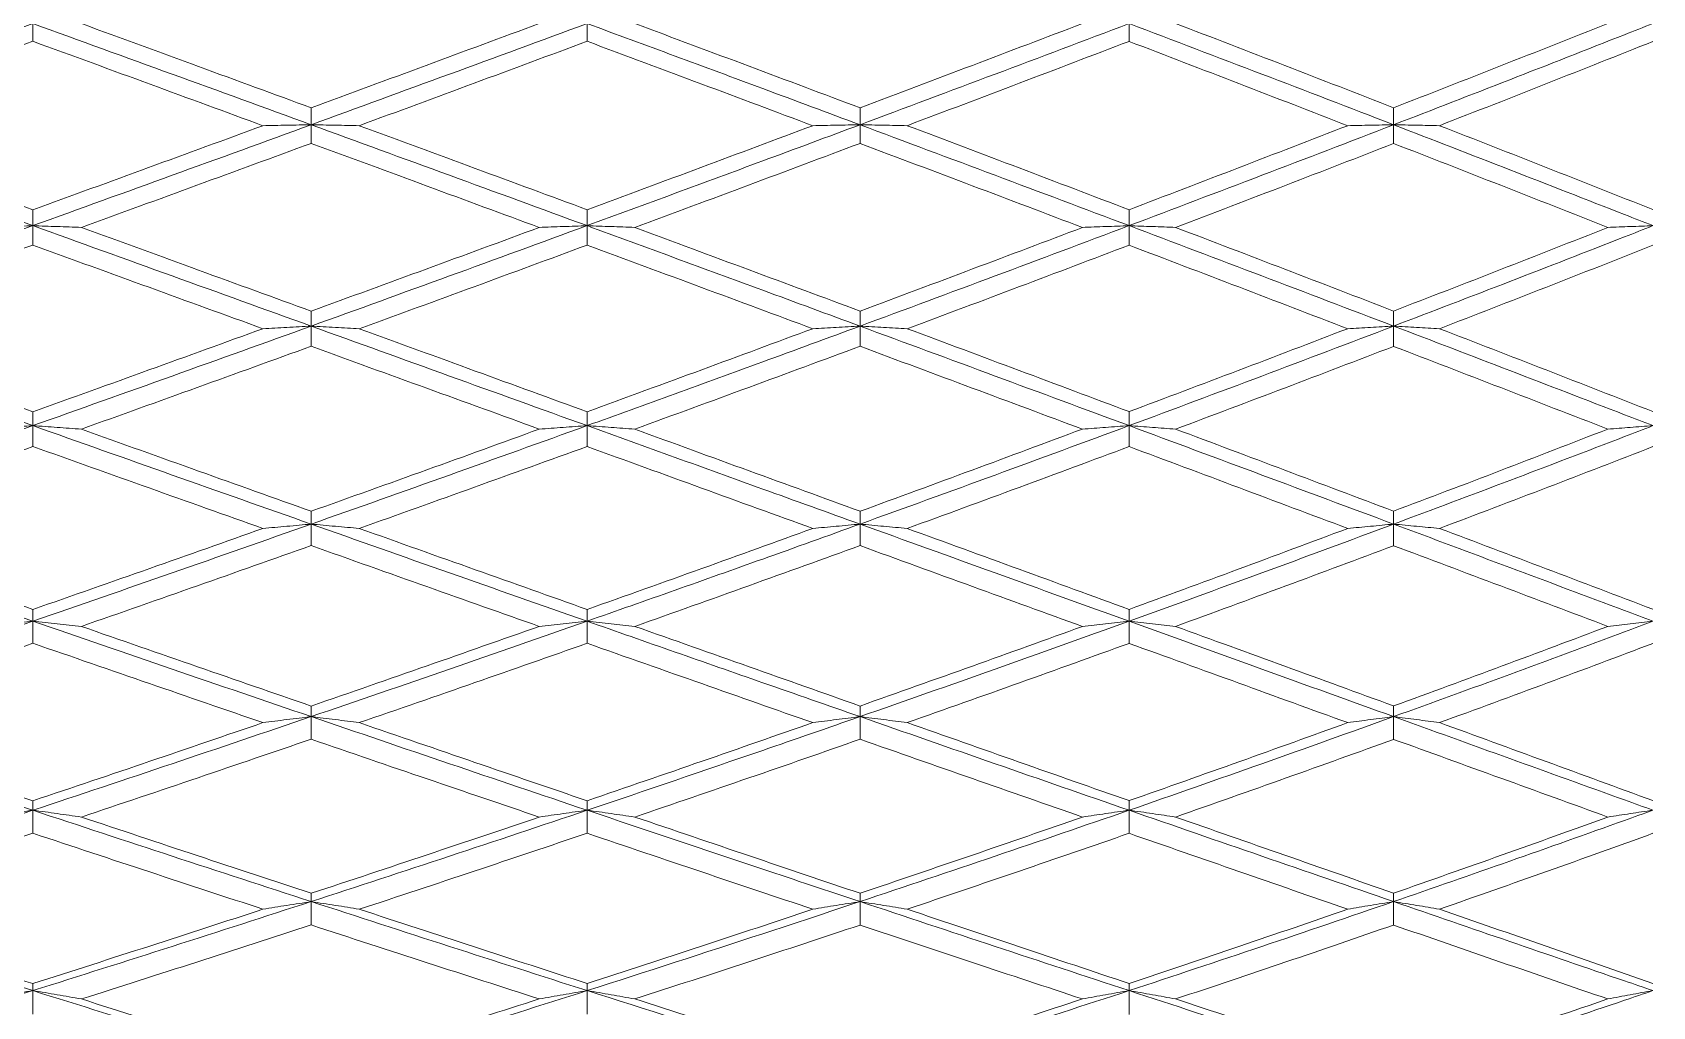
# Model space of a CAD drawing. Extents: x 6453 to 7582, y 0 to 827.
# Drawn here: x 6879.16 to 6893.69, y 208.44 to 217.18 of the extents above; entities that cross this region are included whole.
import ezdxf

# ---------------------------------------------------------------- set-up
doc = ezdxf.new("R2010")
doc.units = 0
doc.header["$LTSCALE"] = 30
doc.header["$MEASUREMENT"] = 0
doc.layers.add('1', color=7, linetype='CONTINUOUS')

msp = doc.modelspace()

# ---------------------------------------------------------------- linework, layer by layer
at = {"layer": '1', "color": 7, "linetype": 'Continuous', "lineweight": 18}
for points, knots in [([(6879.165, 217.263), (6878.66, 217.08), (6877.824, 216.777), (6876.987, 216.475), (6876.656, 216.355)], [0, 0, 0, 0, 0.605509, 1, 1, 1, 1]), ([(6886.584, 216.355), (6886.294, 216.463), (6885.481, 216.766), (6884.663, 217.069), (6884.136, 217.263)], [0, 0, 0, 0, 0.357901, 1, 1, 1, 1]), ([(6893.696, 217.263), (6893.611, 217.23), (6892.844, 216.927), (6892.067, 216.624), (6891.37, 216.355)], [0, 0, 0, 0, 0.110293, 1, 1, 1, 1]), ([(6879.165, 215.45), (6878.66, 215.632), (6877.824, 215.934), (6876.987, 216.236), (6876.656, 216.355)], [0, 0, 0, 0, 0.605509, 1, 1, 1, 1]), ([(6886.584, 216.355), (6886.294, 216.247), (6885.481, 215.945), (6884.663, 215.643), (6884.136, 215.45)], [0, 0, 0, 0, 0.357901, 1, 1, 1, 1]), ([(6893.696, 215.45), (6893.611, 215.483), (6892.844, 215.784), (6892.067, 216.086), (6891.37, 216.355)], [0, 0, 0, 0, 0.110293, 1, 1, 1, 1]), ([(6879.165, 215.45), (6878.66, 215.267), (6877.824, 214.967), (6876.987, 214.667), (6876.656, 214.549)], [0, 0, 0, 0, 0.605509, 1, 1, 1, 1]), ([(6886.584, 214.549), (6886.294, 214.656), (6885.481, 214.956), (6884.663, 215.256), (6884.136, 215.45)], [0, 0, 0, 0, 0.357901, 1, 1, 1, 1]), ([(6893.696, 215.45), (6893.611, 215.416), (6892.844, 215.115), (6892.067, 214.815), (6891.37, 214.549)], [0, 0, 0, 0, 0.110293, 1, 1, 1, 1]), ([(6879.165, 213.656), (6878.66, 213.835), (6877.824, 214.133), (6876.987, 214.431), (6876.656, 214.549)], [0, 0, 0, 0, 0.605509, 1, 1, 1, 1]), ([(6886.584, 214.549), (6886.294, 214.442), (6885.481, 214.143), (6884.663, 213.846), (6884.136, 213.656)], [0, 0, 0, 0, 0.357901, 1, 1, 1, 1]), ([(6893.696, 213.656), (6893.611, 213.689), (6892.844, 213.985), (6892.067, 214.283), (6891.37, 214.549)], [0, 0, 0, 0, 0.110293, 1, 1, 1, 1]), ([(6879.165, 213.656), (6878.66, 213.477), (6877.824, 213.181), (6876.987, 212.888), (6876.656, 212.773)], [0, 0, 0, 0, 0.605509, 1, 1, 1, 1]), ([(6886.584, 212.773), (6886.294, 212.877), (6885.481, 213.171), (6884.663, 213.466), (6884.136, 213.656)], [0, 0, 0, 0, 0.357901, 1, 1, 1, 1]), ([(6893.696, 213.656), (6893.611, 213.623), (6892.844, 213.327), (6892.067, 213.033), (6891.37, 212.773)], [0, 0, 0, 0, 0.110293, 1, 1, 1, 1]), ([(6879.165, 211.902), (6878.66, 212.076), (6877.824, 212.366), (6876.987, 212.657), (6876.656, 212.773)], [0, 0, 0, 0, 0.605509, 1, 1, 1, 1]), ([(6886.584, 212.773), (6886.294, 212.668), (6885.481, 212.376), (6884.663, 212.087), (6884.136, 211.902)], [0, 0, 0, 0, 0.357901, 1, 1, 1, 1]), ([(6893.696, 211.902), (6893.611, 211.934), (6892.844, 212.222), (6892.067, 212.513), (6891.37, 212.773)], [0, 0, 0, 0, 0.110293, 1, 1, 1, 1]), ([(6879.165, 211.902), (6878.66, 211.727), (6877.824, 211.441), (6876.987, 211.157), (6876.656, 211.046)], [0, 0, 0, 0, 0.605509, 1, 1, 1, 1]), ([(6886.584, 211.046), (6886.294, 211.147), (6885.481, 211.43), (6884.663, 211.717), (6884.136, 211.902)], [0, 0, 0, 0, 0.357901, 1, 1, 1, 1]), ([(6893.696, 211.902), (6893.611, 211.87), (6892.844, 211.582), (6892.067, 211.297), (6891.37, 211.046)], [0, 0, 0, 0, 0.110293, 1, 1, 1, 1]), ([(6879.165, 210.206), (6878.66, 210.374), (6877.824, 210.652), (6876.987, 210.934), (6876.656, 211.046)], [0, 0, 0, 0, 0.605509, 1, 1, 1, 1]), ([(6886.584, 211.046), (6886.294, 210.944), (6885.481, 210.663), (6884.663, 210.384), (6884.136, 210.206)], [0, 0, 0, 0, 0.357901, 1, 1, 1, 1]), ([(6893.696, 210.206), (6893.611, 210.237), (6892.844, 210.514), (6892.067, 210.794), (6891.37, 211.046)], [0, 0, 0, 0, 0.110293, 1, 1, 1, 1]), ([(6879.165, 210.206), (6878.66, 210.039), (6877.824, 209.764), (6876.987, 209.493), (6876.656, 209.387)], [0, 0, 0, 0, 0.605509, 1, 1, 1, 1]), ([(6886.584, 209.387), (6886.294, 209.483), (6885.481, 209.754), (6884.663, 210.029), (6884.136, 210.206)], [0, 0, 0, 0, 0.357901, 1, 1, 1, 1]), ([(6893.696, 210.206), (6893.611, 210.176), (6892.844, 209.9), (6892.067, 209.627), (6891.37, 209.387)], [0, 0, 0, 0, 0.110293, 1, 1, 1, 1]), ([(6879.165, 208.588), (6878.66, 208.747), (6877.824, 209.012), (6876.987, 209.28), (6876.656, 209.387)], [0, 0, 0, 0, 0.605509, 1, 1, 1, 1]), ([(6886.584, 209.387), (6886.294, 209.29), (6885.481, 209.021), (6884.663, 208.757), (6884.136, 208.588)], [0, 0, 0, 0, 0.357901, 1, 1, 1, 1]), ([(6893.696, 208.588), (6893.611, 208.617), (6892.844, 208.88), (6892.067, 209.147), (6891.37, 209.387)], [0, 0, 0, 0, 0.110293, 1, 1, 1, 1]), ([(6879.165, 208.588), (6878.66, 208.429), (6877.824, 208.17), (6876.987, 207.914), (6876.656, 207.814)], [0, 0, 0, 0, 0.605509, 1, 1, 1, 1]), ([(6886.584, 207.814), (6886.294, 207.905), (6885.481, 208.16), (6884.663, 208.42), (6884.136, 208.588)], [0, 0, 0, 0, 0.357901, 1, 1, 1, 1]), ([(6893.696, 208.588), (6893.611, 208.559), (6892.844, 208.298), (6892.067, 208.04), (6891.37, 207.814)], [0, 0, 0, 0, 0.110293, 1, 1, 1, 1])]:
    msp.add_open_spline(points, degree=3, knots=knots, dxfattribs=at)
for points in [[(6879.165, 217.263), (6879.165, 217.237), (6879.165, 217.184), (6879.165, 217.131), (6879.165, 217.104)], [(6881.661, 216.355), (6880.832, 216.658), (6880, 216.96), (6879.165, 217.263)], [(6879.6, 217.263), (6879.957, 217.132), (6880.658, 216.876), (6881.331, 216.628), (6881.661, 216.507)], [(6881.661, 216.507), (6882.007, 216.634), (6882.694, 216.888), (6883.371, 217.139), (6883.707, 217.263)], [(6884.136, 217.263), (6883.315, 216.96), (6882.49, 216.658), (6881.661, 216.355)], [(6884.136, 217.104), (6884.136, 217.13), (6884.136, 217.184), (6884.136, 217.237), (6884.136, 217.263)], [(6884.564, 217.263), (6884.911, 217.134), (6885.595, 216.878), (6886.258, 216.63), (6886.584, 216.507)], [(6886.584, 216.507), (6886.923, 216.635), (6887.595, 216.889), (6888.253, 217.139), (6888.579, 217.263)], [(6888.997, 217.263), (6888.199, 216.96), (6887.394, 216.658), (6886.584, 216.355)], [(6888.997, 217.103), (6888.997, 217.13), (6888.997, 217.183), (6888.997, 217.237), (6888.997, 217.263)], [(6891.37, 216.355), (6890.587, 216.658), (6889.795, 216.96), (6888.997, 217.263)], [(6889.415, 217.263), (6889.743, 217.138), (6890.396, 216.886), (6891.046, 216.634), (6891.37, 216.508)], [(6891.37, 216.508), (6891.69, 216.632), (6892.329, 216.883), (6892.97, 217.136), (6893.291, 217.263)], [(6879.165, 217.104), (6878.825, 216.979), (6878.138, 216.729), (6877.442, 216.475), (6877.092, 216.347)], [(6881.229, 216.347), (6880.898, 216.469), (6880.224, 216.716), (6879.523, 216.973), (6879.165, 217.104)], [(6884.136, 217.104), (6883.801, 216.979), (6883.125, 216.728), (6882.439, 216.475), (6882.093, 216.347)], [(6886.16, 216.347), (6885.833, 216.47), (6885.169, 216.719), (6884.484, 216.974), (6884.136, 217.104)], [(6888.997, 217.103), (6888.672, 216.979), (6888.016, 216.729), (6887.346, 216.475), (6887.007, 216.347)], [(6890.958, 216.347), (6890.634, 216.473), (6889.982, 216.725), (6889.326, 216.977), (6888.997, 217.103)], [(6893.696, 217.102), (6893.385, 216.979), (6892.756, 216.729), (6892.109, 216.475), (6891.781, 216.347)], [(6881.661, 216.507), (6881.661, 216.481), (6881.661, 216.431), (6881.661, 216.38), (6881.661, 216.355)], [(6886.584, 216.507), (6886.584, 216.482), (6886.584, 216.431), (6886.584, 216.381), (6886.584, 216.355)], [(6891.37, 216.508), (6891.37, 216.482), (6891.37, 216.431), (6891.37, 216.381), (6891.37, 216.355)], [(6877.092, 216.347), (6877.451, 216.217), (6878.155, 215.96), (6878.833, 215.713), (6879.165, 215.592)], [(6881.661, 216.355), (6880.832, 216.053), (6880, 215.751), (6879.165, 215.45)], [(6879.165, 215.592), (6879.513, 215.719), (6880.205, 215.972), (6880.889, 216.222), (6881.229, 216.347)], [(6881.661, 216.355), (6881.589, 216.354), (6881.444, 216.351), (6881.3, 216.349), (6881.229, 216.347)], [(6881.661, 216.188), (6881.661, 216.216), (6881.661, 216.272), (6881.661, 216.327), (6881.661, 216.355)], [(6884.136, 215.45), (6883.315, 215.751), (6882.49, 216.053), (6881.661, 216.355)], [(6881.661, 216.355), (6881.734, 216.354), (6881.878, 216.351), (6882.022, 216.349), (6882.093, 216.347)], [(6882.093, 216.347), (6882.446, 216.217), (6883.14, 215.961), (6883.808, 215.714), (6884.136, 215.593)], [(6884.136, 215.593), (6884.48, 215.72), (6885.16, 215.973), (6885.829, 216.223), (6886.16, 216.347)], [(6886.584, 216.355), (6886.513, 216.354), (6886.371, 216.351), (6886.23, 216.349), (6886.16, 216.347)], [(6886.584, 216.188), (6886.584, 216.216), (6886.584, 216.272), (6886.584, 216.327), (6886.584, 216.355)], [(6888.997, 215.45), (6888.199, 215.751), (6887.394, 216.053), (6886.584, 216.355)], [(6886.584, 216.355), (6886.655, 216.354), (6886.796, 216.351), (6886.937, 216.349), (6887.007, 216.347)], [(6887.007, 216.347), (6887.345, 216.22), (6888.015, 215.967), (6888.672, 215.717), (6888.997, 215.593)], [(6891.37, 216.355), (6890.587, 216.053), (6889.795, 215.751), (6888.997, 215.45)], [(6888.997, 215.593), (6889.325, 215.718), (6889.979, 215.969), (6890.632, 216.221), (6890.958, 216.347)], [(6891.37, 216.355), (6891.301, 216.354), (6891.163, 216.351), (6891.026, 216.349), (6890.958, 216.347)], [(6891.37, 216.187), (6891.37, 216.215), (6891.37, 216.271), (6891.37, 216.327), (6891.37, 216.355)], [(6891.37, 216.355), (6891.439, 216.354), (6891.577, 216.351), (6891.713, 216.349), (6891.781, 216.347)], [(6891.781, 216.347), (6892.1, 216.223), (6892.737, 215.973), (6893.376, 215.721), (6893.696, 215.594)], [(6881.661, 216.188), (6881.322, 216.064), (6880.639, 215.813), (6879.948, 215.561), (6879.6, 215.434)], [(6883.707, 215.434), (6883.379, 215.555), (6882.709, 215.802), (6882.015, 216.058), (6881.661, 216.188)], [(6886.584, 216.188), (6886.253, 216.064), (6885.587, 215.814), (6884.907, 215.561), (6884.564, 215.434)], [(6888.579, 215.434), (6888.253, 215.558), (6887.594, 215.807), (6886.923, 216.06), (6886.584, 216.188)], [(6891.37, 216.187), (6891.053, 216.064), (6890.411, 215.815), (6889.75, 215.562), (6889.415, 215.434)], [(6893.291, 215.434), (6892.971, 215.561), (6892.33, 215.813), (6891.69, 216.063), (6891.37, 216.187)], [(6879.165, 215.592), (6879.165, 215.569), (6879.165, 215.521), (6879.165, 215.473), (6879.165, 215.45)], [(6884.136, 215.593), (6884.136, 215.569), (6884.136, 215.521), (6884.136, 215.474), (6884.136, 215.45)], [(6888.997, 215.593), (6888.997, 215.569), (6888.997, 215.521), (6888.997, 215.474), (6888.997, 215.45)], [(6879.165, 215.45), (6879.092, 215.447), (6878.947, 215.442), (6878.802, 215.437), (6878.73, 215.434)], [(6879.165, 215.276), (6879.165, 215.305), (6879.165, 215.363), (6879.165, 215.421), (6879.165, 215.45)], [(6881.661, 214.549), (6880.832, 214.848), (6880, 215.149), (6879.165, 215.45)], [(6879.165, 215.45), (6879.238, 215.447), (6879.384, 215.442), (6879.528, 215.437), (6879.6, 215.434)], [(6879.6, 215.434), (6879.957, 215.304), (6880.658, 215.049), (6881.331, 214.803), (6881.661, 214.683)], [(6884.136, 215.45), (6883.315, 215.149), (6882.49, 214.848), (6881.661, 214.549)], [(6881.661, 214.683), (6882.008, 214.81), (6882.696, 215.061), (6883.372, 215.31), (6883.707, 215.434)], [(6884.136, 215.45), (6884.064, 215.447), (6883.921, 215.442), (6883.778, 215.437), (6883.707, 215.434)], [(6884.136, 215.276), (6884.136, 215.305), (6884.136, 215.363), (6884.136, 215.421), (6884.136, 215.45)], [(6884.136, 215.45), (6884.208, 215.447), (6884.351, 215.442), (6884.493, 215.437), (6884.564, 215.434)], [(6884.564, 215.434), (6884.911, 215.305), (6885.594, 215.052), (6886.257, 214.805), (6886.584, 214.684)], [(6888.997, 215.45), (6888.199, 215.149), (6887.394, 214.848), (6886.584, 214.549)], [(6886.584, 214.684), (6886.925, 214.811), (6887.598, 215.063), (6888.255, 215.311), (6888.579, 215.434)], [(6888.997, 215.45), (6888.927, 215.447), (6888.787, 215.442), (6888.648, 215.437), (6888.579, 215.434)], [(6888.997, 215.275), (6888.997, 215.304), (6888.997, 215.362), (6888.997, 215.421), (6888.997, 215.45)], [(6891.37, 214.549), (6890.587, 214.848), (6889.795, 215.149), (6888.997, 215.45)], [(6888.997, 215.45), (6889.067, 215.447), (6889.207, 215.442), (6889.346, 215.437), (6889.415, 215.434)], [(6889.415, 215.434), (6889.743, 215.309), (6890.396, 215.059), (6891.046, 214.809), (6891.37, 214.684)], [(6891.37, 214.684), (6891.689, 214.807), (6892.328, 215.055), (6892.97, 215.307), (6893.291, 215.434)], [(6893.696, 215.45), (6893.628, 215.447), (6893.493, 215.442), (6893.358, 215.437), (6893.291, 215.434)], [(6879.165, 215.276), (6878.825, 215.152), (6878.139, 214.903), (6877.443, 214.652), (6877.092, 214.526)], [(6881.229, 214.526), (6880.891, 214.648), (6880.21, 214.896), (6879.516, 215.148), (6879.165, 215.276)], [(6884.136, 215.276), (6883.802, 215.152), (6883.127, 214.903), (6882.44, 214.652), (6882.093, 214.526)], [(6886.16, 214.526), (6885.833, 214.647), (6885.168, 214.894), (6884.484, 215.147), (6884.136, 215.276)], [(6888.997, 215.275), (6888.673, 215.152), (6888.018, 214.904), (6887.347, 214.652), (6887.007, 214.526)], [(6890.958, 214.526), (6890.633, 214.65), (6889.982, 214.9), (6889.326, 215.15), (6888.997, 215.275)], [(6893.696, 215.274), (6893.375, 215.147), (6892.735, 214.896), (6892.099, 214.648), (6891.781, 214.526)], [(6881.661, 214.683), (6881.661, 214.661), (6881.661, 214.616), (6881.661, 214.571), (6881.661, 214.549)], [(6886.584, 214.684), (6886.584, 214.661), (6886.584, 214.616), (6886.584, 214.572), (6886.584, 214.549)], [(6891.37, 214.684), (6891.37, 214.662), (6891.37, 214.617), (6891.37, 214.572), (6891.37, 214.549)], [(6877.092, 214.526), (6877.451, 214.396), (6878.155, 214.143), (6878.833, 213.9), (6879.165, 213.781)], [(6881.661, 214.549), (6880.832, 214.25), (6880, 213.952), (6879.165, 213.656)], [(6879.165, 213.781), (6879.515, 213.906), (6880.209, 214.156), (6880.891, 214.403), (6881.229, 214.526)], [(6881.661, 214.549), (6881.589, 214.545), (6881.444, 214.537), (6881.3, 214.53), (6881.229, 214.526)], [(6881.661, 214.368), (6881.661, 214.399), (6881.661, 214.459), (6881.661, 214.519), (6881.661, 214.549)], [(6884.136, 213.656), (6883.315, 213.952), (6882.49, 214.25), (6881.661, 214.549)], [(6881.661, 214.549), (6881.734, 214.545), (6881.878, 214.537), (6882.022, 214.53), (6882.093, 214.526)], [(6882.093, 214.526), (6882.446, 214.397), (6883.14, 214.144), (6883.808, 213.9), (6884.136, 213.781)], [(6884.136, 213.781), (6884.484, 213.908), (6885.17, 214.159), (6885.833, 214.404), (6886.16, 214.526)], [(6886.584, 214.549), (6886.513, 214.545), (6886.371, 214.537), (6886.23, 214.53), (6886.16, 214.526)], [(6886.584, 214.368), (6886.584, 214.398), (6886.584, 214.459), (6886.584, 214.519), (6886.584, 214.549)], [(6888.997, 213.656), (6888.199, 213.952), (6887.394, 214.25), (6886.584, 214.549)], [(6886.584, 214.549), (6886.655, 214.545), (6886.796, 214.537), (6886.937, 214.53), (6887.007, 214.526)], [(6887.007, 214.526), (6887.345, 214.4), (6888.014, 214.15), (6888.672, 213.904), (6888.997, 213.782)], [(6891.37, 214.549), (6890.587, 214.25), (6889.795, 213.952), (6888.997, 213.656)], [(6888.997, 213.782), (6889.323, 213.904), (6889.975, 214.15), (6890.63, 214.4), (6890.958, 214.526)], [(6891.37, 214.549), (6891.301, 214.545), (6891.163, 214.537), (6891.026, 214.53), (6890.958, 214.526)], [(6891.37, 214.367), (6891.37, 214.398), (6891.37, 214.458), (6891.37, 214.519), (6891.37, 214.549)], [(6891.37, 214.549), (6891.439, 214.545), (6891.577, 214.537), (6891.713, 214.53), (6891.781, 214.526)], [(6891.781, 214.526), (6892.1, 214.403), (6892.737, 214.156), (6893.376, 213.907), (6893.696, 213.782)], [(6881.661, 214.368), (6881.324, 214.246), (6880.643, 213.999), (6879.95, 213.75), (6879.6, 213.625)], [(6883.707, 213.625), (6883.375, 213.746), (6882.702, 213.99), (6882.011, 214.241), (6881.661, 214.368)], [(6886.584, 214.368), (6886.255, 214.246), (6885.59, 214), (6884.909, 213.751), (6884.564, 213.625)], [(6888.579, 213.625), (6888.252, 213.747), (6887.594, 213.992), (6886.922, 214.242), (6886.584, 214.368)], [(6891.37, 214.367), (6891.044, 214.242), (6890.393, 213.993), (6889.741, 213.747), (6889.415, 213.625)], [(6893.291, 213.625), (6892.971, 213.749), (6892.33, 213.998), (6891.69, 214.244), (6891.37, 214.367)], [(6879.165, 213.781), (6879.165, 213.76), (6879.165, 213.718), (6879.165, 213.677), (6879.165, 213.656)], [(6884.136, 213.781), (6884.136, 213.76), (6884.136, 213.718), (6884.136, 213.677), (6884.136, 213.656)], [(6888.997, 213.782), (6888.997, 213.761), (6888.997, 213.719), (6888.997, 213.677), (6888.997, 213.656)], [(6879.165, 213.656), (6879.092, 213.651), (6878.947, 213.64), (6878.802, 213.63), (6878.73, 213.625)], [(6879.165, 213.469), (6879.165, 213.5), (6879.165, 213.563), (6879.165, 213.625), (6879.165, 213.656)], [(6881.661, 212.773), (6880.832, 213.065), (6880, 213.36), (6879.165, 213.656)], [(6879.165, 213.656), (6879.238, 213.651), (6879.384, 213.64), (6879.528, 213.63), (6879.6, 213.625)], [(6879.6, 213.625), (6879.957, 213.497), (6880.658, 213.246), (6881.331, 213.006), (6881.661, 212.888)], [(6884.136, 213.656), (6883.315, 213.36), (6882.49, 213.065), (6881.661, 212.773)], [(6881.661, 212.888), (6882.012, 213.013), (6882.704, 213.261), (6883.376, 213.504), (6883.707, 213.625)], [(6884.136, 213.656), (6884.064, 213.651), (6883.921, 213.64), (6883.778, 213.63), (6883.707, 213.625)], [(6884.136, 213.469), (6884.136, 213.5), (6884.136, 213.563), (6884.136, 213.625), (6884.136, 213.656)], [(6884.136, 213.656), (6884.208, 213.651), (6884.351, 213.64), (6884.493, 213.63), (6884.564, 213.625)], [(6884.564, 213.625), (6884.911, 213.498), (6885.594, 213.249), (6886.257, 213.008), (6886.584, 212.888)], [(6888.997, 213.656), (6888.199, 213.36), (6887.394, 213.065), (6886.584, 212.773)], [(6886.584, 212.888), (6886.922, 213.012), (6887.594, 213.258), (6888.252, 213.503), (6888.579, 213.625)], [(6888.997, 213.656), (6888.927, 213.651), (6888.787, 213.64), (6888.648, 213.63), (6888.579, 213.625)], [(6888.997, 213.468), (6888.997, 213.5), (6888.997, 213.562), (6888.997, 213.625), (6888.997, 213.656)], [(6891.37, 212.773), (6890.587, 213.065), (6889.795, 213.36), (6888.997, 213.656)], [(6888.997, 213.656), (6889.067, 213.651), (6889.207, 213.64), (6889.346, 213.63), (6889.415, 213.625)], [(6889.415, 213.625), (6889.743, 213.502), (6890.396, 213.256), (6891.046, 213.011), (6891.37, 212.889)], [(6891.37, 212.889), (6891.689, 213.009), (6892.327, 213.252), (6892.969, 213.5), (6893.291, 213.625)], [(6893.696, 213.656), (6893.628, 213.651), (6893.493, 213.64), (6893.358, 213.63), (6893.291, 213.625)], [(6879.165, 213.469), (6878.826, 213.348), (6878.142, 213.104), (6877.444, 212.858), (6877.092, 212.734)], [(6881.229, 212.734), (6880.893, 212.853), (6880.213, 213.095), (6879.517, 213.344), (6879.165, 213.469)], [(6884.136, 213.469), (6883.804, 213.349), (6883.132, 213.106), (6882.442, 212.858), (6882.093, 212.734)], [(6886.16, 212.734), (6885.832, 212.853), (6885.168, 213.094), (6884.483, 213.343), (6884.136, 213.469)], [(6888.997, 213.468), (6888.672, 213.347), (6888.015, 213.103), (6887.345, 212.857), (6887.007, 212.734)], [(6890.958, 212.734), (6890.633, 212.856), (6889.982, 213.1), (6889.326, 213.346), (6888.997, 213.468)], [(6893.696, 213.468), (6893.386, 213.347), (6892.757, 213.104), (6892.109, 212.858), (6891.781, 212.734)], [(6881.661, 212.773), (6880.832, 212.48), (6880, 212.19), (6879.165, 211.902)], [(6881.661, 212.773), (6881.589, 212.766), (6881.444, 212.753), (6881.3, 212.74), (6881.229, 212.734)], [(6881.661, 212.888), (6881.661, 212.869), (6881.661, 212.83), (6881.661, 212.792), (6881.661, 212.773)], [(6881.661, 212.58), (6881.661, 212.612), (6881.661, 212.677), (6881.661, 212.741), (6881.661, 212.773)], [(6884.136, 211.902), (6883.315, 212.19), (6882.49, 212.48), (6881.661, 212.773)], [(6881.661, 212.773), (6881.734, 212.766), (6881.878, 212.753), (6882.022, 212.74), (6882.093, 212.734)], [(6886.584, 212.773), (6886.513, 212.766), (6886.371, 212.753), (6886.23, 212.74), (6886.16, 212.734)], [(6886.584, 212.888), (6886.584, 212.869), (6886.584, 212.831), (6886.584, 212.792), (6886.584, 212.773)], [(6886.584, 212.58), (6886.584, 212.612), (6886.584, 212.676), (6886.584, 212.741), (6886.584, 212.773)], [(6888.997, 211.902), (6888.199, 212.19), (6887.394, 212.48), (6886.584, 212.773)], [(6886.584, 212.773), (6886.655, 212.766), (6886.796, 212.753), (6886.937, 212.74), (6887.007, 212.734)], [(6891.37, 212.773), (6890.587, 212.48), (6889.795, 212.19), (6888.997, 211.902)], [(6891.37, 212.773), (6891.301, 212.766), (6891.163, 212.753), (6891.026, 212.74), (6890.958, 212.734)], [(6891.37, 212.889), (6891.37, 212.87), (6891.37, 212.831), (6891.37, 212.792), (6891.37, 212.773)], [(6891.37, 212.579), (6891.37, 212.611), (6891.37, 212.676), (6891.37, 212.741), (6891.37, 212.773)], [(6891.37, 212.773), (6891.439, 212.766), (6891.577, 212.753), (6891.713, 212.74), (6891.781, 212.734)], [(6877.092, 212.734), (6877.443, 212.61), (6878.14, 212.366), (6878.825, 212.126), (6879.165, 212.007)], [(6879.165, 212.007), (6879.52, 212.131), (6880.218, 212.376), (6880.895, 212.615), (6881.229, 212.734)], [(6882.093, 212.734), (6882.446, 212.608), (6883.14, 212.361), (6883.808, 212.124), (6884.136, 212.007)], [(6884.136, 212.007), (6884.484, 212.131), (6885.169, 212.375), (6885.833, 212.615), (6886.16, 212.734)], [(6887.007, 212.734), (6887.345, 212.611), (6888.014, 212.367), (6888.671, 212.127), (6888.997, 212.008)], [(6888.997, 212.008), (6889.322, 212.127), (6889.974, 212.366), (6890.629, 212.611), (6890.958, 212.734)], [(6891.781, 212.734), (6892.099, 212.614), (6892.737, 212.373), (6893.376, 212.13), (6893.696, 212.009)], [(6881.661, 212.58), (6881.324, 212.461), (6880.644, 212.22), (6879.95, 211.977), (6879.6, 211.855)], [(6883.707, 211.855), (6883.377, 211.972), (6882.705, 212.21), (6882.012, 212.455), (6881.661, 212.58)], [(6886.584, 212.58), (6886.256, 212.461), (6885.592, 212.221), (6884.91, 211.978), (6884.564, 211.855)], [(6888.579, 211.855), (6888.254, 211.973), (6887.596, 212.212), (6886.924, 212.456), (6886.584, 212.58)], [(6891.37, 212.579), (6891.051, 212.459), (6890.406, 212.219), (6889.748, 211.977), (6889.415, 211.855)], [(6893.291, 211.855), (6892.971, 211.977), (6892.33, 212.218), (6891.69, 212.459), (6891.37, 212.579)], [(6879.165, 211.902), (6879.092, 211.894), (6878.947, 211.879), (6878.802, 211.863), (6878.73, 211.855)], [(6879.165, 212.007), (6879.165, 211.989), (6879.165, 211.954), (6879.165, 211.919), (6879.165, 211.902)], [(6879.165, 211.704), (6879.165, 211.737), (6879.165, 211.803), (6879.165, 211.869), (6879.165, 211.902)], [(6881.661, 211.046), (6880.832, 211.328), (6880, 211.614), (6879.165, 211.902)], [(6879.165, 211.902), (6879.238, 211.894), (6879.384, 211.879), (6879.528, 211.863), (6879.6, 211.855)], [(6884.136, 211.902), (6883.315, 211.614), (6882.49, 211.328), (6881.661, 211.046)], [(6884.136, 211.902), (6884.064, 211.894), (6883.921, 211.879), (6883.778, 211.863), (6883.707, 211.855)], [(6884.136, 212.007), (6884.136, 211.99), (6884.136, 211.955), (6884.136, 211.919), (6884.136, 211.902)], [(6884.136, 211.704), (6884.136, 211.737), (6884.136, 211.803), (6884.136, 211.869), (6884.136, 211.902)], [(6884.136, 211.902), (6884.208, 211.894), (6884.351, 211.879), (6884.493, 211.863), (6884.564, 211.855)], [(6888.997, 211.902), (6888.199, 211.614), (6887.394, 211.328), (6886.584, 211.046)], [(6888.997, 211.902), (6888.927, 211.894), (6888.787, 211.879), (6888.648, 211.863), (6888.579, 211.855)], [(6888.997, 212.008), (6888.997, 211.99), (6888.997, 211.955), (6888.997, 211.919), (6888.997, 211.902)], [(6888.997, 211.703), (6888.997, 211.737), (6888.997, 211.803), (6888.997, 211.869), (6888.997, 211.902)], [(6891.37, 211.046), (6890.587, 211.328), (6889.795, 211.614), (6888.997, 211.902)], [(6888.997, 211.902), (6889.067, 211.894), (6889.207, 211.879), (6889.346, 211.863), (6889.415, 211.855)], [(6893.291, 211.855), (6893.358, 211.863), (6893.493, 211.879), (6893.628, 211.894), (6893.696, 211.902)], [(6879.6, 211.855), (6879.951, 211.733), (6880.646, 211.492), (6881.325, 211.257), (6881.661, 211.141)], [(6881.661, 211.141), (6882.013, 211.262), (6882.707, 211.503), (6883.377, 211.739), (6883.707, 211.855)], [(6884.564, 211.855), (6884.911, 211.733), (6885.594, 211.491), (6886.257, 211.257), (6886.584, 211.141)], [(6886.584, 211.141), (6886.924, 211.261), (6887.596, 211.5), (6888.254, 211.737), (6888.579, 211.855)], [(6889.415, 211.855), (6889.742, 211.736), (6890.396, 211.498), (6891.046, 211.26), (6891.37, 211.142)], [(6891.37, 211.142), (6891.699, 211.262), (6892.348, 211.501), (6892.98, 211.738), (6893.291, 211.855)], [(6879.165, 211.704), (6878.824, 211.586), (6878.136, 211.348), (6877.441, 211.111), (6877.092, 210.992)], [(6881.229, 210.992), (6880.894, 211.107), (6880.216, 211.34), (6879.519, 211.582), (6879.165, 211.704)], [(6884.136, 211.704), (6883.806, 211.587), (6883.135, 211.352), (6882.444, 211.113), (6882.093, 210.992)], [(6886.16, 210.992), (6885.833, 211.106), (6885.17, 211.34), (6884.484, 211.581), (6884.136, 211.704)], [(6888.997, 211.703), (6888.674, 211.586), (6888.019, 211.35), (6887.347, 211.112), (6887.007, 210.992)], [(6890.958, 210.992), (6890.634, 211.109), (6889.983, 211.346), (6889.327, 211.584), (6888.997, 211.703)], [(6893.696, 211.703), (6893.385, 211.585), (6892.755, 211.349), (6892.109, 211.111), (6891.781, 210.992)], [(6881.661, 211.046), (6880.832, 210.763), (6880, 210.483), (6879.165, 210.206)], [(6881.661, 211.046), (6881.589, 211.037), (6881.444, 211.019), (6881.3, 211.001), (6881.229, 210.992)], [(6881.661, 211.141), (6881.661, 211.125), (6881.661, 211.093), (6881.661, 211.061), (6881.661, 211.046)], [(6881.661, 210.843), (6881.661, 210.877), (6881.661, 210.945), (6881.661, 211.012), (6881.661, 211.046)], [(6884.136, 210.206), (6883.315, 210.483), (6882.49, 210.763), (6881.661, 211.046)], [(6881.661, 211.046), (6881.734, 211.037), (6881.878, 211.019), (6882.022, 211.001), (6882.093, 210.992)], [(6886.584, 211.046), (6886.513, 211.037), (6886.371, 211.019), (6886.23, 211.001), (6886.16, 210.992)], [(6886.584, 211.141), (6886.584, 211.125), (6886.584, 211.093), (6886.584, 211.061), (6886.584, 211.046)], [(6886.584, 210.843), (6886.584, 210.877), (6886.584, 210.944), (6886.584, 211.012), (6886.584, 211.046)], [(6888.997, 210.206), (6888.199, 210.483), (6887.394, 210.763), (6886.584, 211.046)], [(6886.584, 211.046), (6886.655, 211.037), (6886.796, 211.019), (6886.937, 211.001), (6887.007, 210.992)], [(6891.37, 211.046), (6890.587, 210.763), (6889.795, 210.483), (6888.997, 210.206)], [(6891.37, 211.046), (6891.301, 211.037), (6891.163, 211.019), (6891.026, 211.001), (6890.958, 210.992)], [(6891.37, 211.142), (6891.37, 211.126), (6891.37, 211.094), (6891.37, 211.062), (6891.37, 211.046)], [(6891.37, 210.842), (6891.37, 210.876), (6891.37, 210.944), (6891.37, 211.012), (6891.37, 211.046)], [(6891.37, 211.046), (6891.439, 211.037), (6891.577, 211.019), (6891.713, 211.001), (6891.781, 210.992)], [(6877.092, 210.992), (6877.441, 210.873), (6878.136, 210.637), (6878.823, 210.406), (6879.165, 210.291)], [(6879.165, 210.291), (6879.52, 210.41), (6880.219, 210.646), (6880.896, 210.877), (6881.229, 210.992)], [(6882.093, 210.992), (6882.444, 210.871), (6883.136, 210.633), (6883.806, 210.404), (6884.136, 210.291)], [(6884.136, 210.291), (6884.486, 210.411), (6885.173, 210.647), (6885.835, 210.878), (6886.16, 210.992)], [(6887.007, 210.992), (6887.345, 210.873), (6888.014, 210.637), (6888.671, 210.406), (6888.997, 210.292)], [(6888.997, 210.292), (6889.333, 210.41), (6889.995, 210.644), (6890.64, 210.876), (6890.958, 210.992)], [(6891.781, 210.992), (6892.099, 210.876), (6892.737, 210.643), (6893.376, 210.409), (6893.696, 210.293)], [(6881.661, 210.843), (6881.329, 210.73), (6880.653, 210.499), (6879.955, 210.264), (6879.6, 210.145)], [(6883.707, 210.145), (6883.378, 210.257), (6882.707, 210.485), (6882.014, 210.722), (6881.661, 210.843)], [(6886.584, 210.843), (6886.257, 210.728), (6885.593, 210.497), (6884.91, 210.263), (6884.564, 210.145)], [(6888.579, 210.145), (6888.254, 210.259), (6887.597, 210.488), (6886.924, 210.724), (6886.584, 210.843)], [(6891.37, 210.842), (6891.053, 210.727), (6890.41, 210.496), (6889.75, 210.263), (6889.415, 210.145)], [(6893.291, 210.145), (6892.971, 210.262), (6892.33, 210.494), (6891.69, 210.726), (6891.37, 210.842)], [(6879.165, 210.291), (6879.165, 210.277), (6879.165, 210.249), (6879.165, 210.22), (6879.165, 210.206)], [(6884.136, 210.291), (6884.136, 210.277), (6884.136, 210.249), (6884.136, 210.221), (6884.136, 210.206)], [(6888.997, 210.292), (6888.997, 210.278), (6888.997, 210.249), (6888.997, 210.221), (6888.997, 210.206)], [(6879.165, 210.206), (6879.092, 210.196), (6878.947, 210.176), (6878.802, 210.156), (6878.73, 210.145)], [(6879.165, 210), (6879.165, 210.035), (6879.165, 210.103), (6879.165, 210.172), (6879.165, 210.206)], [(6881.661, 209.387), (6880.832, 209.656), (6880, 209.93), (6879.165, 210.206)], [(6879.165, 210.206), (6879.238, 210.196), (6879.384, 210.176), (6879.528, 210.156), (6879.6, 210.145)], [(6879.6, 210.145), (6879.949, 210.029), (6880.642, 209.798), (6881.323, 209.572), (6881.661, 209.461)], [(6884.136, 210.206), (6883.315, 209.93), (6882.49, 209.656), (6881.661, 209.387)], [(6881.661, 209.461), (6882.014, 209.577), (6882.708, 209.808), (6883.378, 210.034), (6883.707, 210.145)], [(6884.136, 210.206), (6884.064, 210.196), (6883.921, 210.176), (6883.778, 210.156), (6883.707, 210.145)], [(6884.136, 210), (6884.136, 210.034), (6884.136, 210.103), (6884.136, 210.172), (6884.136, 210.206)], [(6884.136, 210.206), (6884.208, 210.196), (6884.351, 210.176), (6884.493, 210.156), (6884.564, 210.145)], [(6884.564, 210.145), (6884.913, 210.027), (6885.598, 209.794), (6886.259, 209.571), (6886.584, 209.461)], [(6888.997, 210.206), (6888.199, 209.93), (6887.394, 209.656), (6886.584, 209.387)], [(6886.584, 209.461), (6886.924, 209.576), (6887.596, 209.804), (6888.254, 210.032), (6888.579, 210.145)], [(6888.997, 210.206), (6888.927, 210.196), (6888.787, 210.176), (6888.648, 210.156), (6888.579, 210.145)], [(6888.997, 209.999), (6888.997, 210.034), (6888.997, 210.103), (6888.997, 210.172), (6888.997, 210.206)], [(6891.37, 209.387), (6890.587, 209.656), (6889.795, 209.93), (6888.997, 210.206)], [(6888.997, 210.206), (6889.067, 210.196), (6889.207, 210.176), (6889.346, 210.156), (6889.415, 210.145)], [(6889.415, 210.145), (6889.742, 210.031), (6890.396, 209.802), (6891.046, 209.575), (6891.37, 209.462)], [(6891.37, 209.462), (6891.699, 209.577), (6892.348, 209.806), (6892.98, 210.032), (6893.291, 210.145)], [(6893.696, 210.206), (6893.628, 210.196), (6893.493, 210.176), (6893.358, 210.156), (6893.291, 210.145)], [(6879.165, 210), (6878.833, 209.89), (6878.155, 209.665), (6877.451, 209.435), (6877.092, 209.318)], [(6881.229, 209.318), (6880.896, 209.428), (6880.219, 209.65), (6879.52, 209.882), (6879.165, 210)], [(6884.136, 210), (6883.802, 209.887), (6883.127, 209.66), (6882.44, 209.432), (6882.093, 209.318)], [(6886.16, 209.318), (6885.834, 209.428), (6885.171, 209.65), (6884.485, 209.882), (6884.136, 210)], [(6888.997, 209.999), (6888.673, 209.887), (6888.017, 209.66), (6887.346, 209.433), (6887.007, 209.318)], [(6890.958, 209.318), (6890.634, 209.431), (6889.983, 209.656), (6889.327, 209.885), (6888.997, 209.999)], [(6893.696, 209.999), (6893.385, 209.886), (6892.755, 209.66), (6892.109, 209.433), (6891.781, 209.318)], [(6881.661, 209.461), (6881.661, 209.448), (6881.661, 209.424), (6881.661, 209.399), (6881.661, 209.387)], [(6886.584, 209.461), (6886.584, 209.449), (6886.584, 209.424), (6886.584, 209.399), (6886.584, 209.387)], [(6891.37, 209.462), (6891.37, 209.449), (6891.37, 209.424), (6891.37, 209.399), (6891.37, 209.387)], [(6877.092, 209.318), (6877.45, 209.202), (6878.154, 208.975), (6878.832, 208.758), (6879.165, 208.651)], [(6881.661, 209.387), (6880.832, 209.117), (6880, 208.851), (6879.165, 208.588)], [(6879.165, 208.651), (6879.52, 208.765), (6880.219, 208.989), (6880.896, 209.209), (6881.229, 209.318)], [(6881.661, 209.387), (6881.589, 209.375), (6881.444, 209.353), (6881.3, 209.33), (6881.229, 209.318)], [(6881.661, 209.177), (6881.661, 209.212), (6881.661, 209.282), (6881.661, 209.352), (6881.661, 209.387)], [(6884.136, 208.588), (6883.315, 208.851), (6882.49, 209.117), (6881.661, 209.387)], [(6881.661, 209.387), (6881.734, 209.375), (6881.878, 209.353), (6882.022, 209.33), (6882.093, 209.318)], [(6882.093, 209.318), (6882.441, 209.204), (6883.129, 208.979), (6883.803, 208.76), (6884.136, 208.652)], [(6884.136, 208.652), (6884.482, 208.764), (6885.165, 208.987), (6885.831, 209.208), (6886.16, 209.318)], [(6886.584, 209.387), (6886.513, 209.375), (6886.371, 209.353), (6886.23, 209.33), (6886.16, 209.318)], [(6886.584, 209.176), (6886.584, 209.212), (6886.584, 209.282), (6886.584, 209.352), (6886.584, 209.387)], [(6888.997, 208.588), (6888.199, 208.851), (6887.394, 209.117), (6886.584, 209.387)], [(6886.584, 209.387), (6886.655, 209.375), (6886.796, 209.353), (6886.937, 209.33), (6887.007, 209.318)], [(6887.007, 209.318), (6887.348, 209.204), (6888.02, 208.978), (6888.674, 208.76), (6888.997, 208.652)], [(6891.37, 209.387), (6890.587, 209.117), (6889.795, 208.851), (6888.997, 208.588)], [(6888.997, 208.652), (6889.332, 208.764), (6889.993, 208.986), (6890.639, 209.208), (6890.958, 209.318)], [(6891.37, 209.387), (6891.301, 209.375), (6891.163, 209.353), (6891.026, 209.33), (6890.958, 209.318)], [(6891.37, 209.176), (6891.37, 209.211), (6891.37, 209.281), (6891.37, 209.351), (6891.37, 209.387)], [(6891.37, 209.387), (6891.439, 209.375), (6891.577, 209.353), (6891.713, 209.33), (6891.781, 209.318)], [(6891.781, 209.318), (6892.099, 209.208), (6892.737, 208.986), (6893.376, 208.764), (6893.696, 208.653)], [(6881.661, 209.177), (6881.321, 209.066), (6880.637, 208.844), (6879.947, 208.623), (6879.6, 208.513)], [(6883.707, 208.513), (6883.379, 208.619), (6882.709, 208.835), (6882.015, 209.061), (6881.661, 209.177)], [(6886.584, 209.176), (6886.255, 209.067), (6885.59, 208.846), (6884.909, 208.625), (6884.564, 208.513)], [(6888.579, 208.513), (6888.254, 208.621), (6887.597, 208.838), (6886.924, 209.063), (6886.584, 209.176)], [(6891.37, 209.176), (6891.052, 209.066), (6890.408, 208.845), (6889.749, 208.624), (6889.415, 208.513)], [(6893.291, 208.513), (6892.97, 208.624), (6892.329, 208.844), (6891.69, 209.065), (6891.37, 209.176)], [(6879.165, 208.588), (6879.092, 208.576), (6878.947, 208.551), (6878.802, 208.526), (6878.73, 208.513)], [(6879.165, 208.651), (6879.165, 208.641), (6879.165, 208.62), (6879.165, 208.599), (6879.165, 208.588)], [(6879.165, 208.376), (6879.165, 208.411), (6879.165, 208.482), (6879.165, 208.553), (6879.165, 208.588)], [(6881.661, 207.814), (6880.832, 208.068), (6880, 208.326), (6879.165, 208.588)], [(6879.165, 208.588), (6879.238, 208.576), (6879.384, 208.551), (6879.528, 208.526), (6879.6, 208.513)], [(6884.136, 208.588), (6883.315, 208.326), (6882.49, 208.068), (6881.661, 207.814)], [(6884.136, 208.588), (6884.064, 208.576), (6883.921, 208.551), (6883.778, 208.526), (6883.707, 208.513)], [(6884.136, 208.652), (6884.136, 208.641), (6884.136, 208.62), (6884.136, 208.599), (6884.136, 208.588)], [(6884.136, 208.376), (6884.136, 208.411), (6884.136, 208.482), (6884.136, 208.553), (6884.136, 208.588)], [(6884.136, 208.588), (6884.208, 208.576), (6884.351, 208.551), (6884.493, 208.526), (6884.564, 208.513)], [(6888.997, 208.588), (6888.199, 208.326), (6887.394, 208.068), (6886.584, 207.814)], [(6888.997, 208.588), (6888.927, 208.576), (6888.787, 208.551), (6888.648, 208.526), (6888.579, 208.513)], [(6888.997, 208.652), (6888.997, 208.642), (6888.997, 208.62), (6888.997, 208.599), (6888.997, 208.588)], [(6888.997, 208.375), (6888.997, 208.411), (6888.997, 208.482), (6888.997, 208.553), (6888.997, 208.588)], [(6891.37, 207.814), (6890.587, 208.068), (6889.795, 208.326), (6888.997, 208.588)], [(6888.997, 208.588), (6889.067, 208.576), (6889.207, 208.551), (6889.346, 208.526), (6889.415, 208.513)], [(6893.696, 208.588), (6893.628, 208.576), (6893.493, 208.551), (6893.358, 208.526), (6893.291, 208.513)], [(6879.6, 208.513), (6879.957, 208.4), (6880.658, 208.179), (6881.331, 207.969), (6881.661, 207.866)], [(6881.661, 207.866), (6882.012, 207.975), (6882.704, 208.192), (6883.376, 208.407), (6883.707, 208.513)], [(6884.564, 208.513), (6884.909, 208.402), (6885.591, 208.183), (6886.256, 207.971), (6886.584, 207.866)], [(6886.584, 207.866), (6886.922, 207.974), (6887.594, 208.19), (6888.252, 208.405), (6888.579, 208.513)], [(6889.415, 208.513), (6889.744, 208.404), (6890.4, 208.187), (6891.048, 207.973), (6891.37, 207.867)], [(6891.37, 207.867), (6891.698, 207.975), (6892.347, 208.191), (6892.979, 208.406), (6893.291, 208.513)]]:
    msp.add_open_spline(points, degree=3, dxfattribs=at)

doc.saveas('drawing.dxf')
